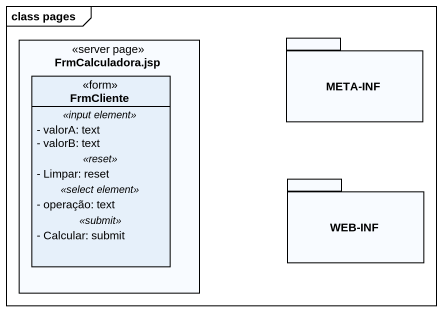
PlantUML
@startuml
mainframe class pages
hide circle
hide empty members
skinparam classAttributeIconSize 0
rectangle "FrmCalculadora.jsp" as FrmCalculadora_jsp <<server page>> {
  class FrmCliente <<form>> {
    .. <<input element>> ..
    - valorA: text
    - valorB: text
    .. <<reset>> ..
    - Limpar: reset
    .. <<select element>> ..
    - operação: text
    .. <<submit>> ..
    - Calcular: submit
  }
}
package "META-INF" as META_INF {
}
package "WEB-INF" as WEB_INF {
}
@enduml
